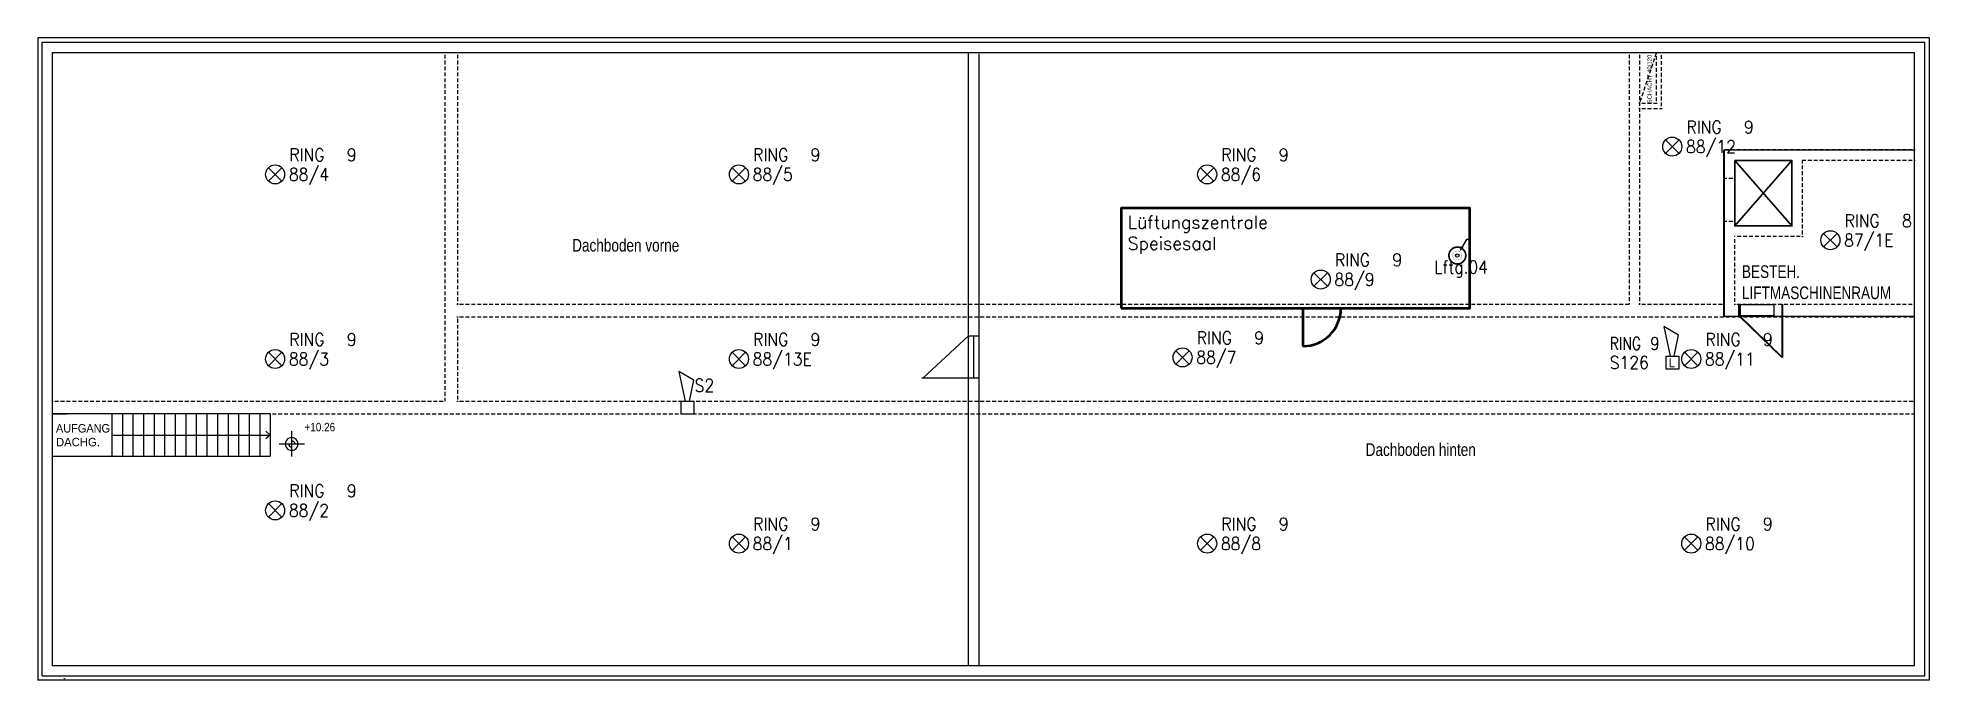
# Model space of a CAD drawing. Extents: x -35 to 4440, y -35 to 1485.
import ezdxf
from ezdxf.enums import TextEntityAlignment as Align

# ---------------------------------------------------------------- set-up
doc = ezdxf.new("R2010")
doc.units = 0
doc.header["$LTSCALE"] = 60
doc.linetypes.add('DG$0$ACHSE', pattern=[0.23, 0, -0.08, 0.15, 0])
doc.layers.get('0').update_dxf_attribs({"linetype": 'CONTINUOUS'})
for name, color, linetype in [('2A_AUSSP1', 10, 'CONTINUOUS'), ('2A_BAU', 252, 'CONTINUOUS'), ('2L_RE-AU', 90, 'CONTINUOUS'), ('2L_TEXT', 132, 'CONTINUOUS'), ('2S_TEXT', 212, 'CONTINUOUS'), ('AMD_DEFBLOCKS', 7, 'CONTINUOUS'), ('DG$0$PLK_9', 7, 'CONTINUOUS'), ('SECO-BRAND', 240, 'CONTINUOUS'), ('SECO-BRAND_LOOP', 81, 'CONTINUOUS')]:
    doc.layers.add(name, color=color, linetype=linetype)
doc.layers.add('BSK usw', color=10, linetype='CONTINUOUS', lineweight=35)
doc.layers.add('Mauern usw', color=212, linetype='CONTINUOUS', lineweight=50)
doc.styles.add('DG$0$STANDARD', font='txt')
doc.styles.add('PITSIMP8', font='pitsimp8.shx', dxfattribs={"width": 0.8})
doc.styles.add('ROMANS', font='romans.shx', dxfattribs={"width": 0.9})
picture_1 = doc.add_image_def('image1.tif', size_in_pixel=(218, 236))

# ---------------------------------------------------------------- blocks, each defined once
blk = doc.blocks.new('AMDBASIS')
blk.add_point((0, 0))
blk = doc.blocks.new('SecoS-sirene')
blk.add_lwpolyline([(0.044, 0.307), (0.144, 0.807), (-0.206, 1.007), (-0.056, 0.307)])
blk.add_lwpolyline([(0.15, 0), (-0.15, 0), (-0.15, 0.306), (0.15, 0.306)], close=True)
at = {"style": 'ROMANS', "width": 0.9, "flags": 1}
for tag, p in [('PRODUKT_1', (-0.344, 0.022)), ('PRODUKT_2', (-0.344, -0.428)), ('TECHNIK', (-0.344, -0.88)), ('SECOPOS', (-0.344, -1.342))]:
    blk.add_attdef(tag, text='', height=0.3, dxfattribs=at).set_placement(p, align=Align.RIGHT)
at = {"color": 81, "style": 'ROMANS', "width": 0.9}
for tag, p in [('MELDERNUMMER', (0.33, 0.038)), ('LINE_1', (0.33, -0.41)), ('LINE_2', (0.33, -0.861)), ('ZUSATZTEXT', (0.33, -1.307))]:
    blk.add_attdef(tag, p, '', height=0.3, dxfattribs=at)
at = {"layer": 'SECO-BRAND_LOOP', "color": 7, "style": 'ROMANS', "width": 0.8}
for tag, p, flags in [('RING', (0.33, 0.487), 9), ('RINGNUMMER', (1.294, 0.487), 1)]:
    blk.add_attdef(tag, p, '', height=0.3, dxfattribs=dict(at, flags=flags))
blk = doc.blocks.new('SecoS-anschluss steuerung')
at = {"const_width": 0.4}
for points in [[(-0.02, 0, -1), (0.02, 0, 0.956007)], [(-0.02, 0, 1), (0.02, 0, -0.956007)]]:
    blk.add_lwpolyline(points, format="xyb", dxfattribs=at)
at = {"const_width": 0.00445}
blk.add_lwpolyline([(-0.107, 0, 1), (0.107, 0, 1)], format="xyb", close=True, dxfattribs=at)
blk.add_lwpolyline([(0.055, 0.095, 0, 0.08, 0), (0.118, 0.205, 0.1, 0.1, 0)], format="xyseb")
blk.add_lwpolyline([(0.315, 0.379), (0.219, 0.379), (0.118, 0.205)])
blk.add_circle((0, 0), 0.04)
at = {"style": 'ROMANS', "width": 0.9, "flags": 1}
for tag, p in [('PRODUKT_1', (-0.344, -0.029)), ('PRODUKT_2', (-0.344, -0.479)), ('TECHNIK', (-0.344, -0.931)), ('SECOPOS', (-0.344, -1.393))]:
    blk.add_attdef(tag, text='', height=0.3, dxfattribs=at).set_placement(p, align=Align.RIGHT)
at = {"color": 81, "style": 'ROMANS', "width": 0.9}
for tag, p in [('MELDERNUMMER', (0.33, -0.013)), ('LINE_1', (0.33, -0.461)), ('LINE_2', (0.33, -0.913)), ('ZUSATZTEXT', (0.33, -1.358))]:
    blk.add_attdef(tag, p, '', height=0.3, dxfattribs=at)
at = {"layer": 'SECO-BRAND_LOOP', "color": 7, "style": 'ROMANS', "width": 0.8}
for tag, p, flags in [('RING', (0.33, 0.436), 9), ('RINGNUMMER', (1.294, 0.436), 1)]:
    blk.add_attdef(tag, p, '', height=0.3, dxfattribs=dict(at, flags=flags))
blk = doc.blocks.new('SecoS-opt')
for p, q in [((0.159, 0.159), (-0.159, -0.159)), ((-0.159, 0.159), (0.159, -0.159))]:
    blk.add_line(p, q)
blk.add_circle((0, 0), 0.225)
at = {"style": 'ROMANS', "width": 0.9, "flags": 1}
for tag, p in [('PRODUKT_1', (-0.344, -0.147)), ('PRODUKT_2', (-0.344, -0.597)), ('TECHNIK', (-0.344, -1.049)), ('SECOPOS', (-0.344, -1.511))]:
    blk.add_attdef(tag, text='', height=0.3, dxfattribs=at).set_placement(p, align=Align.RIGHT)
at = {"color": 81, "style": 'ROMANS', "width": 0.9}
for tag, p in [('MELDERNUMMER', (0.33, -0.131)), ('LINE_1', (0.33, -0.989)), ('LINE_2', (0.33, -1.441)), ('ZUSATZTEXT', (0.33, -1.886))]:
    blk.add_attdef(tag, p, '', height=0.3, dxfattribs=at)
at = {"layer": 'SECO-BRAND_LOOP', "color": 7, "style": 'ROMANS', "width": 0.8, "flags": 8}
blk.add_attdef('RING', (0.33, -0.579), '', height=0.3, dxfattribs=at)
at = {"layer": 'SECO-BRAND_LOOP', "color": 7, "style": 'ROMANS', "width": 0.8}
blk.add_attdef('RINGNUMMER', (1.294, -0.579), '', height=0.3, dxfattribs=at)
blk = doc.blocks.new('SecoS-sirene loop')
blk.add_lwpolyline([(0.044, 0.307), (0.144, 0.807), (-0.206, 1.007), (-0.056, 0.307)])
blk.add_lwpolyline([(0.15, 0), (-0.15, 0), (-0.15, 0.306), (0.15, 0.306)], close=True)
at = {"color": 82, "style": 'ROMANS'}
blk.add_text('L', height=0.2, dxfattribs=at).set_placement((-0.085, 0.051))
at = {"style": 'ROMANS', "width": 0.9, "flags": 1}
for tag, p in [('PRODUKT_1', (-0.344, 0.022)), ('PRODUKT_2', (-0.344, -0.428)), ('TECHNIK', (-0.344, -0.88)), ('SECOPOS', (-0.344, -1.342))]:
    blk.add_attdef(tag, text='', height=0.3, dxfattribs=at).set_placement(p, align=Align.RIGHT)
at = {"color": 81, "style": 'ROMANS', "width": 0.9}
for tag, p in [('MELDERNUMMER', (0.33, 0.038)), ('LINE_1', (0.33, -0.41)), ('LINE_2', (0.33, -0.861)), ('ZUSATZTEXT', (0.33, -1.307))]:
    blk.add_attdef(tag, p, '', height=0.3, dxfattribs=at)
at = {"layer": 'SECO-BRAND_LOOP', "color": 7, "style": 'ROMANS', "width": 0.8, "flags": 8}
blk.add_attdef('RING', (0.33, 0.487), '', height=0.3, dxfattribs=at)
at = {"layer": 'SECO-BRAND_LOOP', "color": 7, "style": 'ROMANS', "width": 0.8}
blk.add_attdef('RINGNUMMER', (1.294, 0.487), '', height=0.3, dxfattribs=at)

msp = doc.modelspace()

# ---------------------------------------------------------------- linework, layer by layer
at = {"color": 252, "linetype": 'Continuous'}
for p, q in [((4440, 1485), (-35, 1485)), ((-35, 1485), (-35, -35)), ((4440, 1485), (4440, -35)), ((-25, 1475), (4430, 1475)), ((-25, -25), (-25, 1475)), ((0, 1450), (4405, 1450)), ((0, 0), (0, 1450)), ((3755, 1450), (3830, 1450)), ((4405, 0), (4405, 1450)), ((4430, -25), (4430, 1475)), ((3980, 1040), (3980, 1050)), ((515, 595), (0, 595)), ((0, 595), (32.5, 595)), ((45.5, 595), (32.5, 595)), ((146, 595), (133, 595)), ((140, 595), (140, 495)), ((165, 595), (165, 495)), ((190, 595), (190, 495)), ((215, 595), (215, 495)), ((240, 595), (240, 495)), ((265, 595), (265, 495)), ((290, 595), (290, 545)), ((315, 595), (315, 495)), ((340, 595), (340, 495)), ((365, 595), (365, 495)), ((390, 595), (390, 495)), ((415, 595), (415, 495)), ((440, 595), (440, 495)), ((465, 595), (465, 495)), ((490, 595), (490, 495)), ((515, 595), (515, 495)), ((140, 545), (515, 545)), ((290, 545), (290, 495)), ((515, 545), (504.5, 553.9)), ((515, 545), (504.5, 536.1)), ((565.8, 493.9), (565.8, 553.9)), ((0, 495), (515, 495)), ((535.8, 523.9), (595.8, 523.9)), ((0, 0), (4405, 0)), ((4440, -35), (-35, -35)), ((-25, -25), (4430, -25))]:
    msp.add_line(p, q, dxfattribs=at)
at = {"color": 252, "linetype": 'DG$0$ACHSE'}
for p, q in [((928, 1450), (928, 625)), ((958, 1450), (958, 855)), ((3730, 1450), (3730, 855)), ((3755, 1450), (3755, 855)), ((3755, 1330), (3795, 1450)), ((3795, 1330), (3795, 1450)), ((3807, 1318), (3807, 1450)), ((3755, 1330), (3795, 1330)), ((3755, 1318), (3807, 1318)), ((4405, 1220), (3955, 1220)), ((3955, 1152), (3955, 1220)), ((4115, 1195), (3980, 1195)), ((3980, 1152), (3980, 1195)), ((4115, 1040), (4115, 1195)), ((4405, 1195), (4140, 1195)), ((4140, 1015), (4140, 1195)), ((3980, 1152), (3955, 1152)), ((3955, 855), (3955, 1050)), ((3980, 1050), (3955, 1050)), ((4115, 1040), (3980, 1040)), ((4140, 1015), (3980, 1015)), ((3980, 855), (3980, 1015)), ((958, 855), (3730, 855)), ((3755, 855), (3955, 855)), ((3980, 855), (4405, 855)), ((958, 825), (4405, 825)), ((958, 825), (958, 625)), ((0, 625), (928, 625)), ((515, 595), (4405, 595)), ((958, 625), (4405, 625))]:
    msp.add_line(p, q, dxfattribs=at)
at = {"color": 252, "linetype": 'Continuous'}
for major_axis, start_param, end_param in [((10.6, 10.6), 5.497787, 8.63938), ((10.6, 10.6), 2.356194, 5.497787), ((-5.3, 5.3), 0.785398, 2.356194), ((-5.3, 5.3), 3.926991, 5.497787)]:
    msp.add_ellipse((565.8, 523.9), major_axis=major_axis, ratio=1, start_param=start_param, end_param=end_param, dxfattribs=at)
at = {"layer": '2A_AUSSP1'}
for points in [[(3980, 1195), (4115, 1195), (4115, 1040), (3980, 1040)], [(3993.1, 828), (4073.1, 828), (4073.1, 853), (3993.1, 853)]]:
    msp.add_lwpolyline(points, close=True, dxfattribs=at)
at = {"layer": '2A_BAU'}
for p, q in [((2166.9, 0.8), (2166.9, 1449.5)), ((2191.5, 1447), (2191.5, 0.8)), ((3953.1, 1219.7), (3953.1, 826)), ((3955, 1220), (3955, 826.3)), ((3955, 1220), (4404.4, 1220)), ((3956.9, 1220.3), (4406.3, 1220.3)), ((3989.6, 827.3), (3989.6, 854.7)), ((3991.5, 827.6), (3991.5, 855)), ((4091.4, 854.7), (4091.4, 728.2)), ((4093.3, 855), (4093.3, 728.5)), ((3953.1, 826), (4403.1, 826)), ((3955, 826.3), (4405, 826.3)), ((4091.4, 728.2), (3989.6, 827.3)), ((4093.3, 728.5), (3991.5, 827.6)), ((2058.6, 680), (2167.1, 780.2)), ((2167.1, 780.2), (2191.9, 780.2)), ((2179.5, 680), (2179.5, 780)), ((2191.9, 680), (2056.5, 680))]:
    msp.add_line(p, q, dxfattribs=at)
at = {"layer": '2L_RE-AU'}
msp.add_lwpolyline([(3980, 1195), (4115, 1195), (4115, 1040), (3980, 1040)], close=True, dxfattribs=at)
at = {"layer": 'BSK usw'}
for p, q in [((4115, 1195), (3980, 1040)), ((4115, 1040), (3980, 1195))]:
    msp.add_line(p, q, dxfattribs=at)
msp.add_lwpolyline([(3980, 1195), (4115, 1195), (4115, 1040), (3980, 1040)], close=True, dxfattribs=at)
at = {"layer": 'Mauern usw'}
msp.add_line((2958.3, 845.4), (2958.3, 755.4), dxfattribs=at)
msp.add_lwpolyline([(2528.3, 845.4), (3353.2, 845.4), (3353.2, 1081.6), (2528.3, 1081.6)], close=True, dxfattribs=at)
msp.add_arc((2958.3, 845.4), 90, 270, 0, dxfattribs=at)

# ---------------------------------------------------------------- block references
at = {"layer": 'AMD_DEFBLOCKS'}
msp.add_blockref('AMDBASIS', (0, 0), dxfattribs=at)
at = {"layer": 'SECO-BRAND'}
ref = msp.add_blockref('SecoS-opt', (3832.2, 1227.5, 280), dxfattribs=dict(at, xscale=100, yscale=100, zscale=100))
ref.add_attrib('MELDERNUMMER', '88/12', (3864.7, 1212.5, -27720), dxfattribs={"layer": '0', "color": 81, "height": 30, "style": 'ROMANS', "width": 0.9})
ref.add_attrib('RINGNUMMER', '9', (4001.8, 1258.8, -27720), dxfattribs={"layer": 'SECO-BRAND_LOOP', "color": 7, "height": 30, "style": 'ROMANS', "width": 0.9})
ref.add_attrib('RING', 'RING', (3865.8, 1258.8, -27720), dxfattribs={"layer": 'SECO-BRAND_LOOP', "color": 7, "height": 30, "style": 'ROMANS', "width": 0.9, "flags": 8})
ref = msp.add_blockref('SecoS-opt', (526.5, 1161.8, 280), dxfattribs=dict(at, xscale=100, yscale=100, zscale=100))
ref.add_attrib('MELDERNUMMER', '88/4', (559, 1146.8, -27720), dxfattribs={"layer": '0', "color": 81, "height": 30, "style": 'ROMANS', "width": 0.9})
ref.add_attrib('RINGNUMMER', '9', (696.1, 1193.1, -27720), dxfattribs={"layer": 'SECO-BRAND_LOOP', "color": 7, "height": 30, "style": 'ROMANS', "width": 0.9})
ref.add_attrib('RING', 'RING', (560.1, 1193.1, -27720), dxfattribs={"layer": 'SECO-BRAND_LOOP', "color": 7, "height": 30, "style": 'ROMANS', "width": 0.9, "flags": 8})
ref = msp.add_blockref('SecoS-opt', (1623.8, 1161.8, 280), dxfattribs=dict(at, xscale=100, yscale=100, zscale=100))
ref.add_attrib('MELDERNUMMER', '88/5', (1656.3, 1146.8, -27720), dxfattribs={"layer": '0', "color": 81, "height": 30, "style": 'ROMANS', "width": 0.9})
ref.add_attrib('RINGNUMMER', '9', (1793.4, 1193.1, -27720), dxfattribs={"layer": 'SECO-BRAND_LOOP', "color": 7, "height": 30, "style": 'ROMANS', "width": 0.9})
ref.add_attrib('RING', 'RING', (1657.4, 1193.1, -27720), dxfattribs={"layer": 'SECO-BRAND_LOOP', "color": 7, "height": 30, "style": 'ROMANS', "width": 0.9, "flags": 8})
ref = msp.add_blockref('SecoS-opt', (2731.7, 1161.8, 280), dxfattribs=dict(at, xscale=100, yscale=100, zscale=100))
ref.add_attrib('MELDERNUMMER', '88/6', (2764.2, 1146.8, -27720), dxfattribs={"layer": '0', "color": 81, "height": 30, "style": 'ROMANS', "width": 0.9})
ref.add_attrib('RINGNUMMER', '9', (2901.3, 1193.1, -27720), dxfattribs={"layer": 'SECO-BRAND_LOOP', "color": 7, "height": 30, "style": 'ROMANS', "width": 0.9})
ref.add_attrib('RING', 'RING', (2765.3, 1193.1, -27720), dxfattribs={"layer": 'SECO-BRAND_LOOP', "color": 7, "height": 30, "style": 'ROMANS', "width": 0.9, "flags": 8})
ref = msp.add_blockref('SecoS-opt', (4206.2, 1006.1, 280), dxfattribs=dict(at, xscale=100, yscale=100, zscale=100))
ref.add_attrib('MELDERNUMMER', '87/1E', (4238.7, 991, -27720), dxfattribs={"layer": '0', "color": 81, "height": 30, "style": 'ROMANS', "width": 0.9})
ref.add_attrib('RINGNUMMER', '8', (4375.8, 1037.3, -27720), dxfattribs={"layer": 'SECO-BRAND_LOOP', "color": 7, "height": 30, "style": 'ROMANS', "width": 0.9})
ref.add_attrib('RING', 'RING', (4239.8, 1037.3, -27720), dxfattribs={"layer": 'SECO-BRAND_LOOP', "color": 7, "height": 30, "style": 'ROMANS', "width": 0.9, "flags": 8})
ref = msp.add_blockref('SecoS-anschluss steuerung', (3323.6, 969.8), dxfattribs=dict(at, xscale=100, yscale=100, zscale=100))
ref.add_attrib('LINE_1', 'Lftg.04', (3268.8, 927.6), dxfattribs={"layer": '0', "color": 81, "height": 30, "style": 'ROMANS', "width": 0.9})
ref = msp.add_blockref('SecoS-opt', (3000.3, 913, 280), dxfattribs=dict(at, xscale=100, yscale=100, zscale=100))
ref.add_attrib('MELDERNUMMER', '88/9', (3032.8, 898, -27720), dxfattribs={"layer": '0', "color": 81, "height": 30, "style": 'ROMANS', "width": 0.9})
ref.add_attrib('RINGNUMMER', '9', (3169.9, 944.3, -27720), dxfattribs={"layer": 'SECO-BRAND_LOOP', "color": 7, "height": 30, "style": 'ROMANS', "width": 0.9})
ref.add_attrib('RING', 'RING', (3033.9, 944.3, -27720), dxfattribs={"layer": 'SECO-BRAND_LOOP', "color": 7, "height": 30, "style": 'ROMANS', "width": 0.9, "flags": 8})
ref = msp.add_blockref('SecoS-opt', (526.5, 725, 280), dxfattribs=dict(at, xscale=100, yscale=100, zscale=100))
ref.add_attrib('MELDERNUMMER', '88/3', (559, 709.9, -27720), dxfattribs={"layer": '0', "color": 81, "height": 30, "style": 'ROMANS', "width": 0.9})
ref.add_attrib('RINGNUMMER', '9', (696.1, 756.3, -27720), dxfattribs={"layer": 'SECO-BRAND_LOOP', "color": 7, "height": 30, "style": 'ROMANS', "width": 0.9})
ref.add_attrib('RING', 'RING', (560.1, 756.3, -27720), dxfattribs={"layer": 'SECO-BRAND_LOOP', "color": 7, "height": 30, "style": 'ROMANS', "width": 0.9, "flags": 8})
ref = msp.add_blockref('SecoS-opt', (1623.8, 725, 280), dxfattribs=dict(at, xscale=100, yscale=100, zscale=100))
ref.add_attrib('MELDERNUMMER', '88/13E', (1656.3, 709.9, -27720), dxfattribs={"layer": '0', "color": 81, "height": 30, "style": 'ROMANS', "width": 0.9})
ref.add_attrib('RINGNUMMER', '9', (1793.4, 756.3, -27720), dxfattribs={"layer": 'SECO-BRAND_LOOP', "color": 7, "height": 30, "style": 'ROMANS', "width": 0.9})
ref.add_attrib('RING', 'RING', (1657.4, 756.3, -27720), dxfattribs={"layer": 'SECO-BRAND_LOOP', "color": 7, "height": 30, "style": 'ROMANS', "width": 0.9, "flags": 8})
ref = msp.add_blockref('SecoS-opt', (2673.5, 728.8, 280), dxfattribs=dict(at, xscale=100, yscale=100, zscale=100))
ref.add_attrib('MELDERNUMMER', '88/7', (2706, 713.8, -27720), dxfattribs={"layer": '0', "color": 81, "height": 30, "style": 'ROMANS', "width": 0.9})
ref.add_attrib('RINGNUMMER', '9', (2843.1, 760.1, -27720), dxfattribs={"layer": 'SECO-BRAND_LOOP', "color": 7, "height": 30, "style": 'ROMANS', "width": 0.9})
ref.add_attrib('RING', 'RING', (2707.1, 760.1, -27720), dxfattribs={"layer": 'SECO-BRAND_LOOP', "color": 7, "height": 30, "style": 'ROMANS', "width": 0.9, "flags": 8})
ref = msp.add_blockref('SecoS-sirene loop', (3832.6, 701), dxfattribs=dict(at, xscale=100, yscale=100, zscale=100))
ref.add_attrib('MELDERNUMMER', 'S126', (3684.1, 701.6), dxfattribs={"layer": '0', "color": 81, "height": 30, "style": 'ROMANS', "width": 0.9})
ref.add_attrib('RING', 'RING', (3684.1, 746.5), dxfattribs={"layer": 'SECO-BRAND_LOOP', "color": 7, "height": 30, "style": 'ROMANS', "width": 0.8, "flags": 8})
ref.add_attrib('RINGNUMMER', '9', (3780.6, 746.5), dxfattribs={"layer": 'SECO-BRAND_LOOP', "color": 7, "height": 30, "style": 'ROMANS', "width": 0.8})
ref = msp.add_blockref('SecoS-opt', (3877.1, 725, 280), dxfattribs=dict(at, xscale=100, yscale=100, zscale=100))
ref.add_attrib('MELDERNUMMER', '88/11', (3909.5, 709.9, -27720), dxfattribs={"layer": '0', "color": 81, "height": 30, "style": 'ROMANS', "width": 0.9})
ref.add_attrib('RINGNUMMER', '9', (4046.7, 756.3, -27720), dxfattribs={"layer": 'SECO-BRAND_LOOP', "color": 7, "height": 30, "style": 'ROMANS', "width": 0.9})
ref.add_attrib('RING', 'RING', (3910.7, 756.3, -27720), dxfattribs={"layer": 'SECO-BRAND_LOOP', "color": 7, "height": 30, "style": 'ROMANS', "width": 0.9, "flags": 8})
ref = msp.add_blockref('SecoS-sirene', (1502.5, 594.4), dxfattribs=dict(at, xscale=100, yscale=100, zscale=100))
ref.add_attrib('MELDERNUMMER', 'S2', (1519, 647.7), dxfattribs={"layer": '0', "color": 81, "height": 30, "style": 'ROMANS', "width": 0.9})
ref = msp.add_blockref('SecoS-opt', (526.5, 366.8, 280), dxfattribs=dict(at, xscale=100, yscale=100, zscale=100))
ref.add_attrib('MELDERNUMMER', '88/2', (559, 351.7, -27720), dxfattribs={"layer": '0', "color": 81, "height": 30, "style": 'ROMANS', "width": 0.9})
ref.add_attrib('RINGNUMMER', '9', (696.1, 398, -27720), dxfattribs={"layer": 'SECO-BRAND_LOOP', "color": 7, "height": 30, "style": 'ROMANS', "width": 0.9})
ref.add_attrib('RING', 'RING', (560.1, 398, -27720), dxfattribs={"layer": 'SECO-BRAND_LOOP', "color": 7, "height": 30, "style": 'ROMANS', "width": 0.9, "flags": 8})
ref = msp.add_blockref('SecoS-opt', (1623.8, 288.2, 280), dxfattribs=dict(at, xscale=100, yscale=100, zscale=100))
ref.add_attrib('MELDERNUMMER', '88/1', (1656.3, 273.1, -27720), dxfattribs={"layer": '0', "color": 81, "height": 30, "style": 'ROMANS', "width": 0.9})
ref.add_attrib('RINGNUMMER', '9', (1793.4, 319.4, -27720), dxfattribs={"layer": 'SECO-BRAND_LOOP', "color": 7, "height": 30, "style": 'ROMANS', "width": 0.9})
ref.add_attrib('RING', 'RING', (1657.4, 319.4, -27720), dxfattribs={"layer": 'SECO-BRAND_LOOP', "color": 7, "height": 30, "style": 'ROMANS', "width": 0.9, "flags": 8})
ref = msp.add_blockref('SecoS-opt', (2731.7, 288.2, 280), dxfattribs=dict(at, xscale=100, yscale=100, zscale=100))
ref.add_attrib('MELDERNUMMER', '88/8', (2764.2, 273.1, -27720), dxfattribs={"layer": '0', "color": 81, "height": 30, "style": 'ROMANS', "width": 0.9})
ref.add_attrib('RINGNUMMER', '9', (2901.3, 319.4, -27720), dxfattribs={"layer": 'SECO-BRAND_LOOP', "color": 7, "height": 30, "style": 'ROMANS', "width": 0.9})
ref.add_attrib('RING', 'RING', (2765.3, 319.4, -27720), dxfattribs={"layer": 'SECO-BRAND_LOOP', "color": 7, "height": 30, "style": 'ROMANS', "width": 0.9, "flags": 8})
ref = msp.add_blockref('SecoS-opt', (3877.1, 288.2, 280), dxfattribs=dict(at, xscale=100, yscale=100, zscale=100))
ref.add_attrib('MELDERNUMMER', '88/10', (3909.5, 273.1, -27720), dxfattribs={"layer": '0', "color": 81, "height": 30, "style": 'ROMANS', "width": 0.9})
ref.add_attrib('RINGNUMMER', '9', (4046.7, 319.4, -27720), dxfattribs={"layer": 'SECO-BRAND_LOOP', "color": 7, "height": 30, "style": 'ROMANS', "width": 0.9})
ref.add_attrib('RING', 'RING', (3910.7, 319.4, -27720), dxfattribs={"layer": 'SECO-BRAND_LOOP', "color": 7, "height": 30, "style": 'ROMANS', "width": 0.9, "flags": 8})

# ---------------------------------------------------------------- texts
at = {"color": 252, "style": 'DG$0$STANDARD', "width": 0.842143}
msp.add_text('SCHACHT 40/120', height=10, rotation=90, dxfattribs=at).set_placement((3773.4, 1330), align=Align.TOP_LEFT)
at = {"color": 252, "style": 'DG$0$STANDARD', "width": 0.967347}
msp.add_text('AUFGANG', height=20, dxfattribs=at).set_placement((7.9, 571), align=Align.TOP_LEFT)
at = {"color": 252, "style": 'DG$0$STANDARD'}
msp.add_text('DACHG.', height=20, dxfattribs=at).set_placement((7.9, 538.4), align=Align.TOP_LEFT)
at = {"color": 252, "style": 'DG$0$STANDARD', "width": 0.880788}
msp.add_text('+10.26', height=20, dxfattribs=at).set_placement((595.8, 553.9))
at = {"layer": '2L_TEXT', "char_height": 30, "attachment_point": 1, "style": 'PITSIMP8'}
for s, insert in [('Dachboden vorne', (1229.3, 1009.1)), ('BESTEH.\\PLIFTMASCHINENRAUM', (3997.1, 946.7)), ('Dachboden hinten', (3106.8, 525.5))]:
    msp.add_mtext(s, dxfattribs=dict(at, insert=insert))
at = {"layer": '2S_TEXT', "style": 'ROMANS'}
for s, p in [('Lüftungszentrale', (2543.6, 1033.6)), ('Speisesaal', (2543.6, 983.6))]:
    msp.add_text(s, height=30, dxfattribs=at).set_placement(p)

# ---------------------------------------------------------------- pictures from other files: only their frames are drawn
at = {"layer": 'DG$0$PLK_9'}
image = msp.add_image(picture_1, insert=(27.1, -31.8), size_in_units=(1.17, 1.12), dxfattribs=at)
image.dxf.flags = 7

doc.saveas('drawing.dxf')
